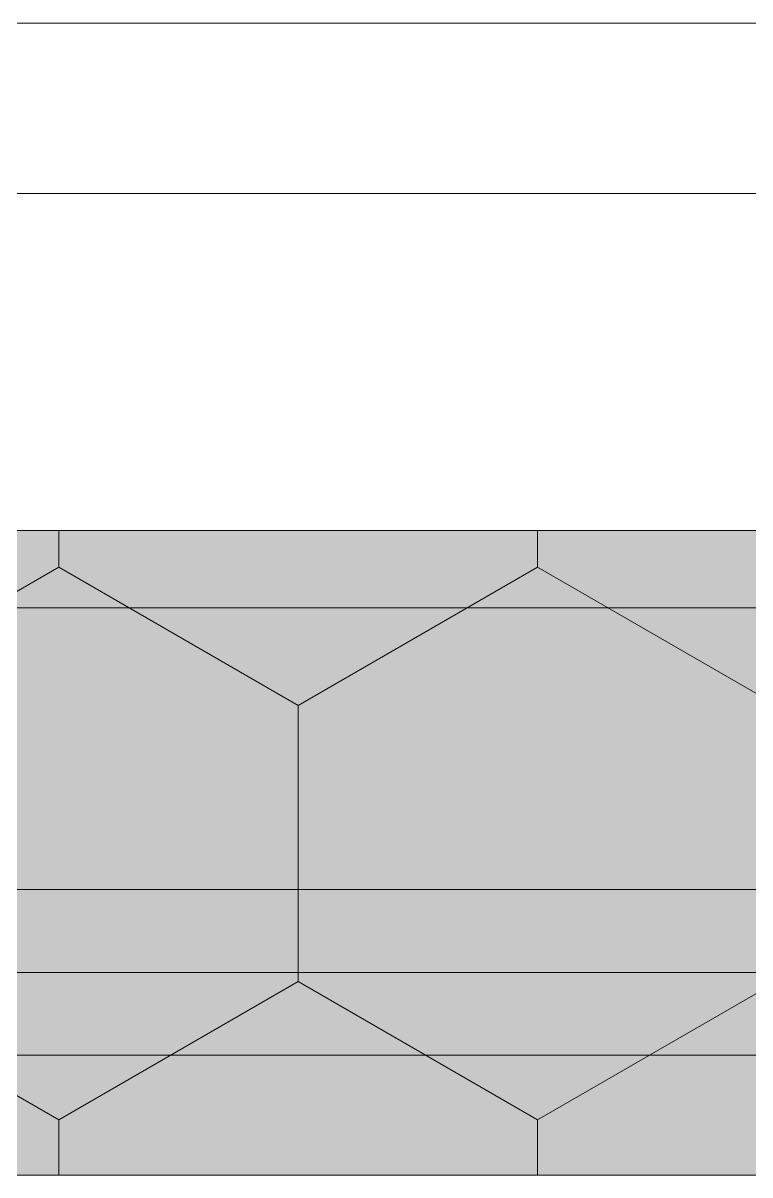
# Model space of a CAD drawing. Header units: millimetres. Extents: x -546 to 1681, y -650 to 1730.
# Drawn here: x 529.878 to 530.667, y 441.761 to 443.012 of the extents above; entities that cross this region are included whole.
import ezdxf

# ---------------------------------------------------------------- set-up
doc = ezdxf.new("R2010")
doc.units = ezdxf.units.MM

msp = doc.modelspace()

# ---------------------------------------------------------------- hatches: boundary and pattern name
at = {"true_color": 0x96e196}
h = msp.add_hatch(color=81, dxfattribs=at)
h.dxf.hatch_style = 2
h.paths.add_polyline_path([(546.2018, 442.4614), (546.2018, 441.7614), (515.4638, 441.7614), (515.4638, 442.4614)])

# ---------------------------------------------------------------- linework, layer by layer
at = {"color": 251, "lineweight": 0, "true_color": 0x646464}
for points in [[(528.1778, 443.0124), (533.9278, 443.0124)], [(530.9018, 442.8274), (528.6278, 442.8274)], [(528.6278, 442.3774), (530.9018, 442.3774)]]:
    msp.add_lwpolyline(points, dxfattribs=at)
at = {"color": 7, "lineweight": 0}
for points in [[(546.2018, 442.4614), (515.4638, 442.4614)], [(529.9168, 442.4214), (529.9168, 442.4614)], [(530.4368, 442.4214), (530.4368, 442.4614)], [(529.9168, 442.4214), (529.6568, 442.2714)], [(530.1768, 442.2714), (529.9168, 442.4214)], [(530.4368, 442.4214), (530.1768, 442.2714)], [(530.6968, 442.2714), (530.4368, 442.4214)], [(530.1768, 441.9714), (530.1768, 442.2714)], [(535.6518, 442.0714), (526.5118, 442.0714)], [(535.7418, 441.9814), (526.4218, 441.9814)], [(529.9168, 441.8214), (529.6568, 441.9714)], [(530.1768, 441.9714), (529.9168, 441.8214)], [(530.4368, 441.8214), (530.1768, 441.9714)], [(530.6968, 441.9714), (530.4368, 441.8214)], [(526.3318, 441.8914), (536.4318, 441.8914)], [(529.9168, 441.7614), (529.9168, 441.8214)], [(530.4368, 441.7614), (530.4368, 441.8214)], [(515.4638, 441.7614), (546.9018, 441.7614)], [(526.2018, 441.7614), (536.4318, 441.7614)]]:
    msp.add_lwpolyline(points, dxfattribs=at)

doc.saveas('drawing.dxf')
